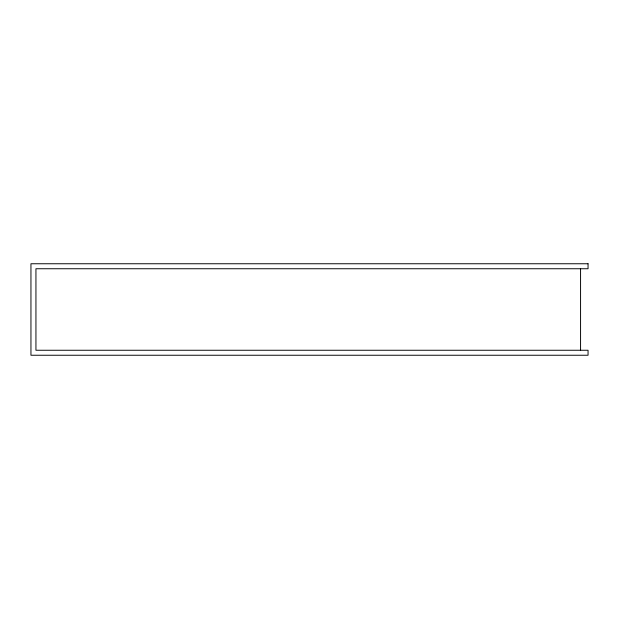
<?xml version="1.0" encoding="UTF-8"?>
<svg xmlns="http://www.w3.org/2000/svg" width="619" height="619" viewBox="0 0 619 619"><rect width="100%" height="100%" fill="white"/><g stroke="black" fill="none" stroke-linecap="round" stroke-linejoin="round"><path stroke-width="0.93" d="M580.568 268.747L580.568 350.253M588.05 263.756L30.95 263.756L30.95 355.244L588.05 355.244L588.05 350.253L35.941 350.253L35.941 268.747L588.05 268.747L588.05 263.756"/></g></svg>
